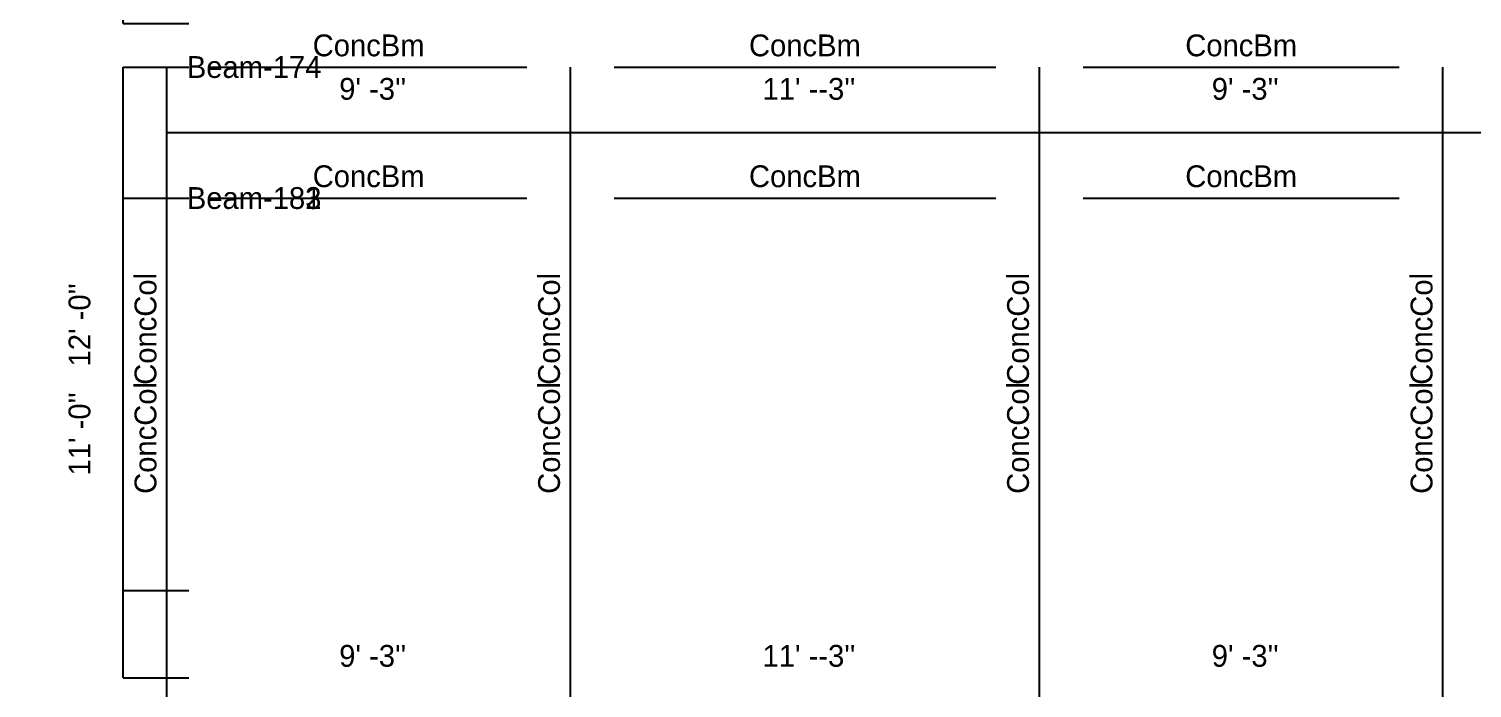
# Model space of a CAD drawing. Extents: x -38 to 2998, y -195 to 11529.
# Drawn here: x -38 to 359, y 6165.2 to 6346.5 of the extents above; entities that cross this region are included whole.
import ezdxf
from ezdxf.enums import TextEntityAlignment as Align

# ---------------------------------------------------------------- set-up
doc = ezdxf.new("R2010")
doc.units = 0
doc.header["$MEASUREMENT"] = 0
doc.layers.get('0').update_dxf_attribs({"linetype": 'CONTINUOUS'})
for name, color, linetype in [('CENTERLINES', 7, 'CONTINUOUS'), ('DIMENSIONS', 4, 'CONTINUOUS'), ('TEXT', 5, 'CONTINUOUS')]:
    doc.layers.add(name, color=color, linetype=linetype)
doc.dimstyles.get("Standard").update_dxf_attribs({"dimtxt": 0.18, "dimasz": 0.18, "dimexe": 0.18, "dimexo": 0.0625, "dimgap": 0.09, "dimtad": 0, "dimtih": 1, "dimtoh": 1, "dimdec": 4, "dimzin": 0, "dimtxsty": 'STANDARD', "dimcen": 0.09, "dimazin": 3, "dimtfac": 1, "dimtdec": 4, "dimtofl": 0, "dimtmove": 0, "dimatfit": 3, "dimtolj": 1, "dimtzin": 0})

# ---------------------------------------------------------------- blocks, each defined once
blk = doc.blocks.new('*D3678')
at = {"color": 1, "linetype": 'BYBLOCK'}
for points in [[(4.77, 6166.77), (3.71, 6165.71), (-3.71, 6158.29), (-4.77, 6157.23)], [(115.77, 6166.77), (114.71, 6165.71), (107.29, 6158.29), (106.23, 6157.23)]]:
    blk.add_solid(points, dxfattribs=at)
at = {"layer": 'DIMENSIONS', "color": 9, "linetype": 'BYBLOCK'}
for p, q in [((0, 6162), (0, 6180)), ((111, 6162), (111, 6180))]:
    blk.add_line(p, q, dxfattribs=at)
at = {"layer": 'DIMENSIONS', "color": 0, "linetype": 'BYBLOCK'}
blk.add_line((0, 6162), (111, 6162), dxfattribs=at)
at = {"layer": 'DIMENSIONS', "color": 0, "linetype": 'BYBLOCK', "insert": (55.5, 6174), "char_height": 6, "attachment_point": 5}
blk.add_mtext("\\A1; 9' -3''", dxfattribs=at)
blk = doc.blocks.new('*D3679')
at = {"color": 1, "linetype": 'BYBLOCK'}
for points in [[(115.77, 6166.77), (114.71, 6165.71), (107.29, 6158.29), (106.23, 6157.23)], [(244.77, 6166.77), (243.71, 6165.71), (236.29, 6158.29), (235.23, 6157.23)]]:
    blk.add_solid(points, dxfattribs=at)
at = {"layer": 'DIMENSIONS', "color": 9, "linetype": 'BYBLOCK'}
for p, q in [((111, 6162), (111, 6180)), ((240, 6162), (240, 6180))]:
    blk.add_line(p, q, dxfattribs=at)
at = {"layer": 'DIMENSIONS', "color": 0, "linetype": 'BYBLOCK'}
blk.add_line((111, 6162), (240, 6162), dxfattribs=at)
at = {"layer": 'DIMENSIONS', "color": 0, "linetype": 'BYBLOCK', "insert": (175.5, 6174), "char_height": 6, "attachment_point": 5}
blk.add_mtext("\\A1; 11' --3''", dxfattribs=at)
blk = doc.blocks.new('*D3680')
at = {"color": 1, "linetype": 'BYBLOCK'}
for points in [[(244.77, 6166.77), (243.71, 6165.71), (236.29, 6158.29), (235.23, 6157.23)], [(355.77, 6166.77), (354.71, 6165.71), (347.29, 6158.29), (346.23, 6157.23)]]:
    blk.add_solid(points, dxfattribs=at)
at = {"layer": 'DIMENSIONS', "color": 9, "linetype": 'BYBLOCK'}
for p, q in [((240, 6162), (240, 6180)), ((351, 6162), (351, 6180))]:
    blk.add_line(p, q, dxfattribs=at)
at = {"layer": 'DIMENSIONS', "color": 0, "linetype": 'BYBLOCK'}
blk.add_line((240, 6162), (351, 6162), dxfattribs=at)
at = {"layer": 'DIMENSIONS', "color": 0, "linetype": 'BYBLOCK', "insert": (295.5, 6174), "char_height": 6, "attachment_point": 5}
blk.add_mtext("\\A1; 9' -3''", dxfattribs=at)
blk = doc.blocks.new('*D3681')
at = {"color": 1, "linetype": 'BYBLOCK'}
for points in [[(-8.29, 6332.29), (-7.23, 6331.23), (-16.77, 6340.77), (-15.71, 6339.71)], [(-8.29, 6188.29), (-7.23, 6187.23), (-16.77, 6196.77), (-15.71, 6195.71)]]:
    blk.add_solid(points, dxfattribs=at)
at = {"layer": 'DIMENSIONS', "color": 9, "linetype": 'BYBLOCK'}
for p, q in [((-12, 6336), (6, 6336)), ((-12, 6192), (6, 6192))]:
    blk.add_line(p, q, dxfattribs=at)
at = {"layer": 'DIMENSIONS', "color": 0, "linetype": 'BYBLOCK'}
blk.add_line((-12, 6192), (-12, 6336), dxfattribs=at)
at = {"layer": 'DIMENSIONS', "color": 0, "linetype": 'BYBLOCK', "insert": (-24, 6264), "char_height": 6, "attachment_point": 5, "rotation": 90}
blk.add_mtext("\\A1; 12' -0''", dxfattribs=at)
blk = doc.blocks.new('*D3682')
at = {"color": 1, "linetype": 'BYBLOCK'}
for points in [[(4.77, 6358.77), (3.71, 6357.71), (-3.71, 6350.29), (-4.77, 6349.23)], [(115.77, 6358.77), (114.71, 6357.71), (107.29, 6350.29), (106.23, 6349.23)]]:
    blk.add_solid(points, dxfattribs=at)
at = {"layer": 'DIMENSIONS', "color": 9, "linetype": 'BYBLOCK'}
for p, q in [((0, 6354), (0, 6372)), ((111, 6354), (111, 6372))]:
    blk.add_line(p, q, dxfattribs=at)
at = {"layer": 'DIMENSIONS', "color": 0, "linetype": 'BYBLOCK'}
blk.add_line((0, 6354), (111, 6354), dxfattribs=at)
at = {"layer": 'DIMENSIONS', "color": 0, "linetype": 'BYBLOCK', "insert": (55.5, 6366), "char_height": 6, "attachment_point": 5}
blk.add_mtext("\\A1; 9' -3''", dxfattribs=at)
blk = doc.blocks.new('*D3683')
at = {"color": 1, "linetype": 'BYBLOCK'}
for points in [[(115.77, 6358.77), (114.71, 6357.71), (107.29, 6350.29), (106.23, 6349.23)], [(244.77, 6358.77), (243.71, 6357.71), (236.29, 6350.29), (235.23, 6349.23)]]:
    blk.add_solid(points, dxfattribs=at)
at = {"layer": 'DIMENSIONS', "color": 9, "linetype": 'BYBLOCK'}
for p, q in [((111, 6354), (111, 6372)), ((240, 6354), (240, 6372))]:
    blk.add_line(p, q, dxfattribs=at)
at = {"layer": 'DIMENSIONS', "color": 0, "linetype": 'BYBLOCK'}
blk.add_line((111, 6354), (240, 6354), dxfattribs=at)
at = {"layer": 'DIMENSIONS', "color": 0, "linetype": 'BYBLOCK', "insert": (175.5, 6366), "char_height": 6, "attachment_point": 5}
blk.add_mtext("\\A1; 11' --3''", dxfattribs=at)
blk = doc.blocks.new('*D3684')
at = {"color": 1, "linetype": 'BYBLOCK'}
for points in [[(244.77, 6358.77), (243.71, 6357.71), (236.29, 6350.29), (235.23, 6349.23)], [(355.77, 6358.77), (354.71, 6357.71), (347.29, 6350.29), (346.23, 6349.23)]]:
    blk.add_solid(points, dxfattribs=at)
at = {"layer": 'DIMENSIONS', "color": 9, "linetype": 'BYBLOCK'}
for p, q in [((240, 6354), (240, 6372)), ((351, 6354), (351, 6372))]:
    blk.add_line(p, q, dxfattribs=at)
at = {"layer": 'DIMENSIONS', "color": 0, "linetype": 'BYBLOCK'}
blk.add_line((240, 6354), (351, 6354), dxfattribs=at)
at = {"layer": 'DIMENSIONS', "color": 0, "linetype": 'BYBLOCK', "insert": (295.5, 6366), "char_height": 6, "attachment_point": 5}
blk.add_mtext("\\A1; 9' -3''", dxfattribs=at)
blk = doc.blocks.new('*D4171')
at = {"color": 1, "linetype": 'BYBLOCK'}
for points in [[(-8.29, 6296.29), (-7.23, 6295.23), (-16.77, 6304.77), (-15.71, 6303.71)], [(-8.29, 6164.29), (-7.23, 6163.23), (-16.77, 6172.77), (-15.71, 6171.71)]]:
    blk.add_solid(points, dxfattribs=at)
at = {"layer": 'DIMENSIONS', "color": 9, "linetype": 'BYBLOCK'}
for p, q in [((-12, 6300), (6, 6300)), ((-12, 6168), (6, 6168))]:
    blk.add_line(p, q, dxfattribs=at)
at = {"layer": 'DIMENSIONS', "color": 0, "linetype": 'BYBLOCK'}
blk.add_line((-12, 6168), (-12, 6300), dxfattribs=at)
at = {"layer": 'DIMENSIONS', "color": 0, "linetype": 'BYBLOCK', "insert": (-24, 6234), "char_height": 6, "attachment_point": 5, "rotation": 90}
blk.add_mtext("\\A1; 11' -0''", dxfattribs=at)
blk = doc.blocks.new('*D4172')
at = {"color": 1, "linetype": 'BYBLOCK'}
for points in [[(4.77, 6322.77), (3.71, 6321.71), (-3.71, 6314.29), (-4.77, 6313.23)], [(115.77, 6322.77), (114.71, 6321.71), (107.29, 6314.29), (106.23, 6313.23)]]:
    blk.add_solid(points, dxfattribs=at)
at = {"layer": 'DIMENSIONS', "color": 9, "linetype": 'BYBLOCK'}
for p, q in [((0, 6318), (0, 6336)), ((111, 6318), (111, 6336))]:
    blk.add_line(p, q, dxfattribs=at)
at = {"layer": 'DIMENSIONS', "color": 0, "linetype": 'BYBLOCK'}
blk.add_line((0, 6318), (111, 6318), dxfattribs=at)
at = {"layer": 'DIMENSIONS', "color": 0, "linetype": 'BYBLOCK', "insert": (55.5, 6330), "char_height": 6, "attachment_point": 5}
blk.add_mtext("\\A1; 9' -3''", dxfattribs=at)
blk = doc.blocks.new('*D4173')
at = {"color": 1, "linetype": 'BYBLOCK'}
for points in [[(115.77, 6322.77), (114.71, 6321.71), (107.29, 6314.29), (106.23, 6313.23)], [(244.77, 6322.77), (243.71, 6321.71), (236.29, 6314.29), (235.23, 6313.23)]]:
    blk.add_solid(points, dxfattribs=at)
at = {"layer": 'DIMENSIONS', "color": 9, "linetype": 'BYBLOCK'}
for p, q in [((111, 6318), (111, 6336)), ((240, 6318), (240, 6336))]:
    blk.add_line(p, q, dxfattribs=at)
at = {"layer": 'DIMENSIONS', "color": 0, "linetype": 'BYBLOCK'}
blk.add_line((111, 6318), (240, 6318), dxfattribs=at)
at = {"layer": 'DIMENSIONS', "color": 0, "linetype": 'BYBLOCK', "insert": (175.5, 6330), "char_height": 6, "attachment_point": 5}
blk.add_mtext("\\A1; 11' --3''", dxfattribs=at)
blk = doc.blocks.new('*D4174')
at = {"color": 1, "linetype": 'BYBLOCK'}
for points in [[(244.77, 6322.77), (243.71, 6321.71), (236.29, 6314.29), (235.23, 6313.23)], [(355.77, 6322.77), (354.71, 6321.71), (347.29, 6314.29), (346.23, 6313.23)]]:
    blk.add_solid(points, dxfattribs=at)
at = {"layer": 'DIMENSIONS', "color": 9, "linetype": 'BYBLOCK'}
for p, q in [((240, 6318), (240, 6336)), ((351, 6318), (351, 6336))]:
    blk.add_line(p, q, dxfattribs=at)
at = {"layer": 'DIMENSIONS', "color": 0, "linetype": 'BYBLOCK'}
blk.add_line((240, 6318), (351, 6318), dxfattribs=at)
at = {"layer": 'DIMENSIONS', "color": 0, "linetype": 'BYBLOCK', "insert": (295.5, 6330), "char_height": 6, "attachment_point": 5}
blk.add_mtext("\\A1; 9' -3''", dxfattribs=at)
blk = doc.blocks.new('*D4175')
at = {"color": 1, "linetype": 'BYBLOCK'}
for points in [[(355.77, 6322.77), (354.71, 6321.71), (347.29, 6314.29), (346.23, 6313.23)], [(577.77, 6322.77), (576.71, 6321.71), (569.29, 6314.29), (568.23, 6313.23)]]:
    blk.add_solid(points, dxfattribs=at)
at = {"layer": 'DIMENSIONS', "color": 9, "linetype": 'BYBLOCK'}
for p, q in [((351, 6318), (351, 6336)), ((573, 6318), (573, 6336))]:
    blk.add_line(p, q, dxfattribs=at)
at = {"layer": 'DIMENSIONS', "color": 0, "linetype": 'BYBLOCK'}
blk.add_line((351, 6318), (573, 6318), dxfattribs=at)
at = {"layer": 'DIMENSIONS', "color": 0, "linetype": 'BYBLOCK', "insert": (462, 6330), "char_height": 6, "attachment_point": 5}
blk.add_mtext("\\A1; 18' -6''", dxfattribs=at)
blk = doc.blocks.new('*D4187')
at = {"color": 1, "linetype": 'BYBLOCK'}
for points in [[(-8.29, 6476.29), (-7.23, 6475.23), (-16.77, 6484.77), (-15.71, 6483.71)], [(-8.29, 6344.29), (-7.23, 6343.23), (-16.77, 6352.77), (-15.71, 6351.71)]]:
    blk.add_solid(points, dxfattribs=at)
at = {"layer": 'DIMENSIONS', "color": 9, "linetype": 'BYBLOCK'}
for p, q in [((-12, 6480), (6, 6480)), ((-12, 6348), (6, 6348))]:
    blk.add_line(p, q, dxfattribs=at)
at = {"layer": 'DIMENSIONS', "color": 0, "linetype": 'BYBLOCK'}
blk.add_line((-12, 6348), (-12, 6480), dxfattribs=at)
at = {"layer": 'DIMENSIONS', "color": 0, "linetype": 'BYBLOCK', "insert": (-24, 6414), "char_height": 6, "attachment_point": 5, "rotation": 90}
blk.add_mtext("\\A1; 11' -0''", dxfattribs=at)
blk = doc.blocks.new('*D4641')
at = {"color": 1, "linetype": 'BYBLOCK'}
for points in [[(-8.29, 6296.29), (-7.23, 6295.23), (-16.77, 6304.77), (-15.71, 6303.71)], [(-8.29, 6164.29), (-7.23, 6163.23), (-16.77, 6172.77), (-15.71, 6171.71)]]:
    blk.add_solid(points, dxfattribs=at)
at = {"layer": 'DIMENSIONS', "color": 9, "linetype": 'BYBLOCK'}
for p, q in [((-12, 6300), (6, 6300)), ((-12, 6168), (6, 6168))]:
    blk.add_line(p, q, dxfattribs=at)
at = {"layer": 'DIMENSIONS', "color": 0, "linetype": 'BYBLOCK'}
blk.add_line((-12, 6168), (-12, 6300), dxfattribs=at)
at = {"layer": 'DIMENSIONS', "color": 0, "linetype": 'BYBLOCK', "insert": (-24, 6234), "char_height": 6, "attachment_point": 5, "rotation": 90}
blk.add_mtext("\\A1; 11' -0''", dxfattribs=at)
blk = doc.blocks.new('*D4642')
at = {"color": 1, "linetype": 'BYBLOCK'}
for points in [[(4.77, 6322.77), (3.71, 6321.71), (-3.71, 6314.29), (-4.77, 6313.23)], [(115.77, 6322.77), (114.71, 6321.71), (107.29, 6314.29), (106.23, 6313.23)]]:
    blk.add_solid(points, dxfattribs=at)
at = {"layer": 'DIMENSIONS', "color": 9, "linetype": 'BYBLOCK'}
for p, q in [((0, 6318), (0, 6336)), ((111, 6318), (111, 6336))]:
    blk.add_line(p, q, dxfattribs=at)
at = {"layer": 'DIMENSIONS', "color": 0, "linetype": 'BYBLOCK'}
blk.add_line((0, 6318), (111, 6318), dxfattribs=at)
at = {"layer": 'DIMENSIONS', "color": 0, "linetype": 'BYBLOCK', "insert": (55.5, 6330), "char_height": 6, "attachment_point": 5}
blk.add_mtext("\\A1; 9' -3''", dxfattribs=at)
blk = doc.blocks.new('*D4643')
at = {"color": 1, "linetype": 'BYBLOCK'}
for points in [[(115.77, 6322.77), (114.71, 6321.71), (107.29, 6314.29), (106.23, 6313.23)], [(244.77, 6322.77), (243.71, 6321.71), (236.29, 6314.29), (235.23, 6313.23)]]:
    blk.add_solid(points, dxfattribs=at)
at = {"layer": 'DIMENSIONS', "color": 9, "linetype": 'BYBLOCK'}
for p, q in [((111, 6318), (111, 6336)), ((240, 6318), (240, 6336))]:
    blk.add_line(p, q, dxfattribs=at)
at = {"layer": 'DIMENSIONS', "color": 0, "linetype": 'BYBLOCK'}
blk.add_line((111, 6318), (240, 6318), dxfattribs=at)
at = {"layer": 'DIMENSIONS', "color": 0, "linetype": 'BYBLOCK', "insert": (175.5, 6330), "char_height": 6, "attachment_point": 5}
blk.add_mtext("\\A1; 11' --3''", dxfattribs=at)
blk = doc.blocks.new('*D4644')
at = {"color": 1, "linetype": 'BYBLOCK'}
for points in [[(244.77, 6322.77), (243.71, 6321.71), (236.29, 6314.29), (235.23, 6313.23)], [(355.77, 6322.77), (354.71, 6321.71), (347.29, 6314.29), (346.23, 6313.23)]]:
    blk.add_solid(points, dxfattribs=at)
at = {"layer": 'DIMENSIONS', "color": 9, "linetype": 'BYBLOCK'}
for p, q in [((240, 6318), (240, 6336)), ((351, 6318), (351, 6336))]:
    blk.add_line(p, q, dxfattribs=at)
at = {"layer": 'DIMENSIONS', "color": 0, "linetype": 'BYBLOCK'}
blk.add_line((240, 6318), (351, 6318), dxfattribs=at)
at = {"layer": 'DIMENSIONS', "color": 0, "linetype": 'BYBLOCK', "insert": (295.5, 6330), "char_height": 6, "attachment_point": 5}
blk.add_mtext("\\A1; 9' -3''", dxfattribs=at)
blk = doc.blocks.new('*D4645')
at = {"color": 1, "linetype": 'BYBLOCK'}
for points in [[(355.77, 6322.77), (354.71, 6321.71), (347.29, 6314.29), (346.23, 6313.23)], [(577.77, 6322.77), (576.71, 6321.71), (569.29, 6314.29), (568.23, 6313.23)]]:
    blk.add_solid(points, dxfattribs=at)
at = {"layer": 'DIMENSIONS', "color": 9, "linetype": 'BYBLOCK'}
for p, q in [((351, 6318), (351, 6336)), ((573, 6318), (573, 6336))]:
    blk.add_line(p, q, dxfattribs=at)
at = {"layer": 'DIMENSIONS', "color": 0, "linetype": 'BYBLOCK'}
blk.add_line((351, 6318), (573, 6318), dxfattribs=at)
at = {"layer": 'DIMENSIONS', "color": 0, "linetype": 'BYBLOCK', "insert": (462, 6330), "char_height": 6, "attachment_point": 5}
blk.add_mtext("\\A1; 18' -6''", dxfattribs=at)
blk = doc.blocks.new('*D4657')
at = {"color": 1, "linetype": 'BYBLOCK'}
for points in [[(-8.29, 6476.29), (-7.23, 6475.23), (-16.77, 6484.77), (-15.71, 6483.71)], [(-8.29, 6344.29), (-7.23, 6343.23), (-16.77, 6352.77), (-15.71, 6351.71)]]:
    blk.add_solid(points, dxfattribs=at)
at = {"layer": 'DIMENSIONS', "color": 9, "linetype": 'BYBLOCK'}
for p, q in [((-12, 6480), (6, 6480)), ((-12, 6348), (6, 6348))]:
    blk.add_line(p, q, dxfattribs=at)
at = {"layer": 'DIMENSIONS', "color": 0, "linetype": 'BYBLOCK'}
blk.add_line((-12, 6348), (-12, 6480), dxfattribs=at)
at = {"layer": 'DIMENSIONS', "color": 0, "linetype": 'BYBLOCK', "insert": (-24, 6414), "char_height": 6, "attachment_point": 5, "rotation": 90}
blk.add_mtext("\\A1; 11' -0''", dxfattribs=at)
blk = doc.blocks.new('*D5111')
at = {"color": 1, "linetype": 'BYBLOCK'}
for points in [[(-8.29, 6296.29), (-7.23, 6295.23), (-16.77, 6304.77), (-15.71, 6303.71)], [(-8.29, 6164.29), (-7.23, 6163.23), (-16.77, 6172.77), (-15.71, 6171.71)]]:
    blk.add_solid(points, dxfattribs=at)
at = {"layer": 'DIMENSIONS', "color": 9, "linetype": 'BYBLOCK'}
for p, q in [((-12, 6300), (6, 6300)), ((-12, 6168), (6, 6168))]:
    blk.add_line(p, q, dxfattribs=at)
at = {"layer": 'DIMENSIONS', "color": 0, "linetype": 'BYBLOCK'}
blk.add_line((-12, 6168), (-12, 6300), dxfattribs=at)
at = {"layer": 'DIMENSIONS', "color": 0, "linetype": 'BYBLOCK', "insert": (-24, 6234), "char_height": 6, "attachment_point": 5, "rotation": 90}
blk.add_mtext("\\A1; 11' -0''", dxfattribs=at)
blk = doc.blocks.new('*D5112')
at = {"color": 1, "linetype": 'BYBLOCK'}
for points in [[(4.77, 6322.77), (3.71, 6321.71), (-3.71, 6314.29), (-4.77, 6313.23)], [(115.77, 6322.77), (114.71, 6321.71), (107.29, 6314.29), (106.23, 6313.23)]]:
    blk.add_solid(points, dxfattribs=at)
at = {"layer": 'DIMENSIONS', "color": 9, "linetype": 'BYBLOCK'}
for p, q in [((0, 6318), (0, 6336)), ((111, 6318), (111, 6336))]:
    blk.add_line(p, q, dxfattribs=at)
at = {"layer": 'DIMENSIONS', "color": 0, "linetype": 'BYBLOCK'}
blk.add_line((0, 6318), (111, 6318), dxfattribs=at)
at = {"layer": 'DIMENSIONS', "color": 0, "linetype": 'BYBLOCK', "insert": (55.5, 6330), "char_height": 6, "attachment_point": 5}
blk.add_mtext("\\A1; 9' -3''", dxfattribs=at)
blk = doc.blocks.new('*D5113')
at = {"color": 1, "linetype": 'BYBLOCK'}
for points in [[(115.77, 6322.77), (114.71, 6321.71), (107.29, 6314.29), (106.23, 6313.23)], [(244.77, 6322.77), (243.71, 6321.71), (236.29, 6314.29), (235.23, 6313.23)]]:
    blk.add_solid(points, dxfattribs=at)
at = {"layer": 'DIMENSIONS', "color": 9, "linetype": 'BYBLOCK'}
for p, q in [((111, 6318), (111, 6336)), ((240, 6318), (240, 6336))]:
    blk.add_line(p, q, dxfattribs=at)
at = {"layer": 'DIMENSIONS', "color": 0, "linetype": 'BYBLOCK'}
blk.add_line((111, 6318), (240, 6318), dxfattribs=at)
at = {"layer": 'DIMENSIONS', "color": 0, "linetype": 'BYBLOCK', "insert": (175.5, 6330), "char_height": 6, "attachment_point": 5}
blk.add_mtext("\\A1; 11' --3''", dxfattribs=at)
blk = doc.blocks.new('*D5114')
at = {"color": 1, "linetype": 'BYBLOCK'}
for points in [[(244.77, 6322.77), (243.71, 6321.71), (236.29, 6314.29), (235.23, 6313.23)], [(355.77, 6322.77), (354.71, 6321.71), (347.29, 6314.29), (346.23, 6313.23)]]:
    blk.add_solid(points, dxfattribs=at)
at = {"layer": 'DIMENSIONS', "color": 9, "linetype": 'BYBLOCK'}
for p, q in [((240, 6318), (240, 6336)), ((351, 6318), (351, 6336))]:
    blk.add_line(p, q, dxfattribs=at)
at = {"layer": 'DIMENSIONS', "color": 0, "linetype": 'BYBLOCK'}
blk.add_line((240, 6318), (351, 6318), dxfattribs=at)
at = {"layer": 'DIMENSIONS', "color": 0, "linetype": 'BYBLOCK', "insert": (295.5, 6330), "char_height": 6, "attachment_point": 5}
blk.add_mtext("\\A1; 9' -3''", dxfattribs=at)
blk = doc.blocks.new('*D5115')
at = {"color": 1, "linetype": 'BYBLOCK'}
for points in [[(355.77, 6322.77), (354.71, 6321.71), (347.29, 6314.29), (346.23, 6313.23)], [(577.77, 6322.77), (576.71, 6321.71), (569.29, 6314.29), (568.23, 6313.23)]]:
    blk.add_solid(points, dxfattribs=at)
at = {"layer": 'DIMENSIONS', "color": 9, "linetype": 'BYBLOCK'}
for p, q in [((351, 6318), (351, 6336)), ((573, 6318), (573, 6336))]:
    blk.add_line(p, q, dxfattribs=at)
at = {"layer": 'DIMENSIONS', "color": 0, "linetype": 'BYBLOCK'}
blk.add_line((351, 6318), (573, 6318), dxfattribs=at)
at = {"layer": 'DIMENSIONS', "color": 0, "linetype": 'BYBLOCK', "insert": (462, 6330), "char_height": 6, "attachment_point": 5}
blk.add_mtext("\\A1; 18' -6''", dxfattribs=at)
blk = doc.blocks.new('*D5127')
at = {"color": 1, "linetype": 'BYBLOCK'}
for points in [[(-8.29, 6476.29), (-7.23, 6475.23), (-16.77, 6484.77), (-15.71, 6483.71)], [(-8.29, 6344.29), (-7.23, 6343.23), (-16.77, 6352.77), (-15.71, 6351.71)]]:
    blk.add_solid(points, dxfattribs=at)
at = {"layer": 'DIMENSIONS', "color": 9, "linetype": 'BYBLOCK'}
for p, q in [((-12, 6480), (6, 6480)), ((-12, 6348), (6, 6348))]:
    blk.add_line(p, q, dxfattribs=at)
at = {"layer": 'DIMENSIONS', "color": 0, "linetype": 'BYBLOCK'}
blk.add_line((-12, 6348), (-12, 6480), dxfattribs=at)
at = {"layer": 'DIMENSIONS', "color": 0, "linetype": 'BYBLOCK', "insert": (-24, 6414), "char_height": 6, "attachment_point": 5, "rotation": 90}
blk.add_mtext("\\A1; 11' -0''", dxfattribs=at)

msp = doc.modelspace()

# ---------------------------------------------------------------- linework, layer by layer
at = {"layer": 'CENTERLINES', "color": 0, "linetype": 'CONTINUOUS'}
for p, q in [((0, 6192), (0, 6336)), ((12, 6336), (99, 6336)), ((111, 6192), (111, 6336)), ((123, 6336), (228, 6336)), ((240, 6192), (240, 6336)), ((252, 6336), (339, 6336)), ((351, 6192), (351, 6336)), ((0, 6168), (0, 6300)), ((0, 6168), (0, 6300)), ((0, 6168), (0, 6300)), ((12, 6300), (99, 6300)), ((12, 6300), (99, 6300)), ((12, 6300), (99, 6300)), ((111, 6168), (111, 6300)), ((111, 6168), (111, 6300)), ((111, 6168), (111, 6300)), ((123, 6300), (228, 6300)), ((123, 6300), (228, 6300)), ((123, 6300), (228, 6300)), ((240, 6168), (240, 6300)), ((240, 6168), (240, 6300)), ((240, 6168), (240, 6300)), ((252, 6300), (339, 6300)), ((252, 6300), (339, 6300)), ((252, 6300), (339, 6300)), ((351, 6168), (351, 6300)), ((351, 6168), (351, 6300)), ((351, 6168), (351, 6300))]:
    msp.add_line(p, q, dxfattribs=at)

# ---------------------------------------------------------------- texts
at = {"layer": 'TEXT', "color": 0}
for s, p in [('ConcBm', (55.5, 6342)), ('ConcBm', (175.5, 6342)), ('ConcBm', (295.5, 6342)), ('Beam-174', (24, 6336)), ('ConcBm', (55.5, 6306)), ('ConcBm', (55.5, 6306)), ('ConcBm', (55.5, 6306)), ('ConcBm', (175.5, 6306)), ('ConcBm', (175.5, 6306)), ('ConcBm', (175.5, 6306)), ('ConcBm', (295.5, 6306)), ('ConcBm', (295.5, 6306)), ('ConcBm', (295.5, 6306)), ('Beam-183', (24, 6300)), ('Beam-182', (24, 6300)), ('Beam-181', (24, 6300))]:
    msp.add_text(s, height=6, dxfattribs=at).set_placement(p, align=Align.MIDDLE)
for p in [(-6, 6264), (105, 6264), (234, 6264), (345, 6264), (-6, 6234), (-6, 6234), (-6, 6234), (105, 6234), (105, 6234), (105, 6234), (234, 6234), (234, 6234), (234, 6234), (345, 6234), (345, 6234), (345, 6234)]:
    msp.add_text('ConcCol', height=6, rotation=90, dxfattribs=at).set_placement(p, align=Align.MIDDLE)

# ---------------------------------------------------------------- dimensions: what is measured, and where the dimension line sits
at = {"layer": 'DIMENSIONS'}
for base, p1, p2, picture, middle in [((-12, 6480), (-24, 6348), (-24, 6480), '*D4187', (-24, 6414)), ((-12, 6480), (-24, 6348), (-24, 6480), '*D4657', (-24, 6414)), ((-12, 6480), (-24, 6348), (-24, 6480), '*D5127', (-24, 6414)), ((111, 6354), (0, 6342), (111, 6342), '*D3682', (55.5, 6342)), ((240, 6354), (111, 6342), (240, 6342), '*D3683', (175.5, 6342)), ((351, 6354), (240, 6342), (351, 6342), '*D3684', (295.5, 6342)), ((111, 6318), (0, 6306), (111, 6306), '*D4172', (55.5, 6306)), ((111, 6318), (0, 6306), (111, 6306), '*D4642', (55.5, 6306)), ((111, 6318), (0, 6306), (111, 6306), '*D5112', (55.5, 6306)), ((240, 6318), (111, 6306), (240, 6306), '*D4173', (175.5, 6306)), ((240, 6318), (111, 6306), (240, 6306), '*D4643', (175.5, 6306)), ((240, 6318), (111, 6306), (240, 6306), '*D5113', (175.5, 6306)), ((351, 6318), (240, 6306), (351, 6306), '*D4174', (295.5, 6306)), ((351, 6318), (240, 6306), (351, 6306), '*D4644', (295.5, 6306)), ((351, 6318), (240, 6306), (351, 6306), '*D5114', (295.5, 6306)), ((573, 6318), (351, 6306), (573, 6306), '*D4175', (462, 6306)), ((573, 6318), (351, 6306), (573, 6306), '*D4645', (462, 6306)), ((573, 6318), (351, 6306), (573, 6306), '*D5115', (462, 6306)), ((-12, 6336), (-24, 6192), (-24, 6336), '*D3681', (-24, 6264)), ((-12, 6300), (-24, 6168), (-24, 6300), '*D4171', (-24, 6234)), ((-12, 6300), (-24, 6168), (-24, 6300), '*D4641', (-24, 6234)), ((-12, 6300), (-24, 6168), (-24, 6300), '*D5111', (-24, 6234)), ((111, 6162), (0, 6150), (111, 6150), '*D3678', (55.5, 6150)), ((240, 6162), (111, 6150), (240, 6150), '*D3679', (175.5, 6150)), ((351, 6162), (240, 6150), (351, 6150), '*D3680', (295.5, 6150))]:
    dim = msp.add_linear_dim(base=base, p1=p1, p2=p2, dimstyle='STANDARD', dxfattribs=at)
    dim.commit()
    dim.dimension.update_dxf_attribs({"geometry": picture, "text_midpoint": middle})

doc.saveas('drawing.dxf')
